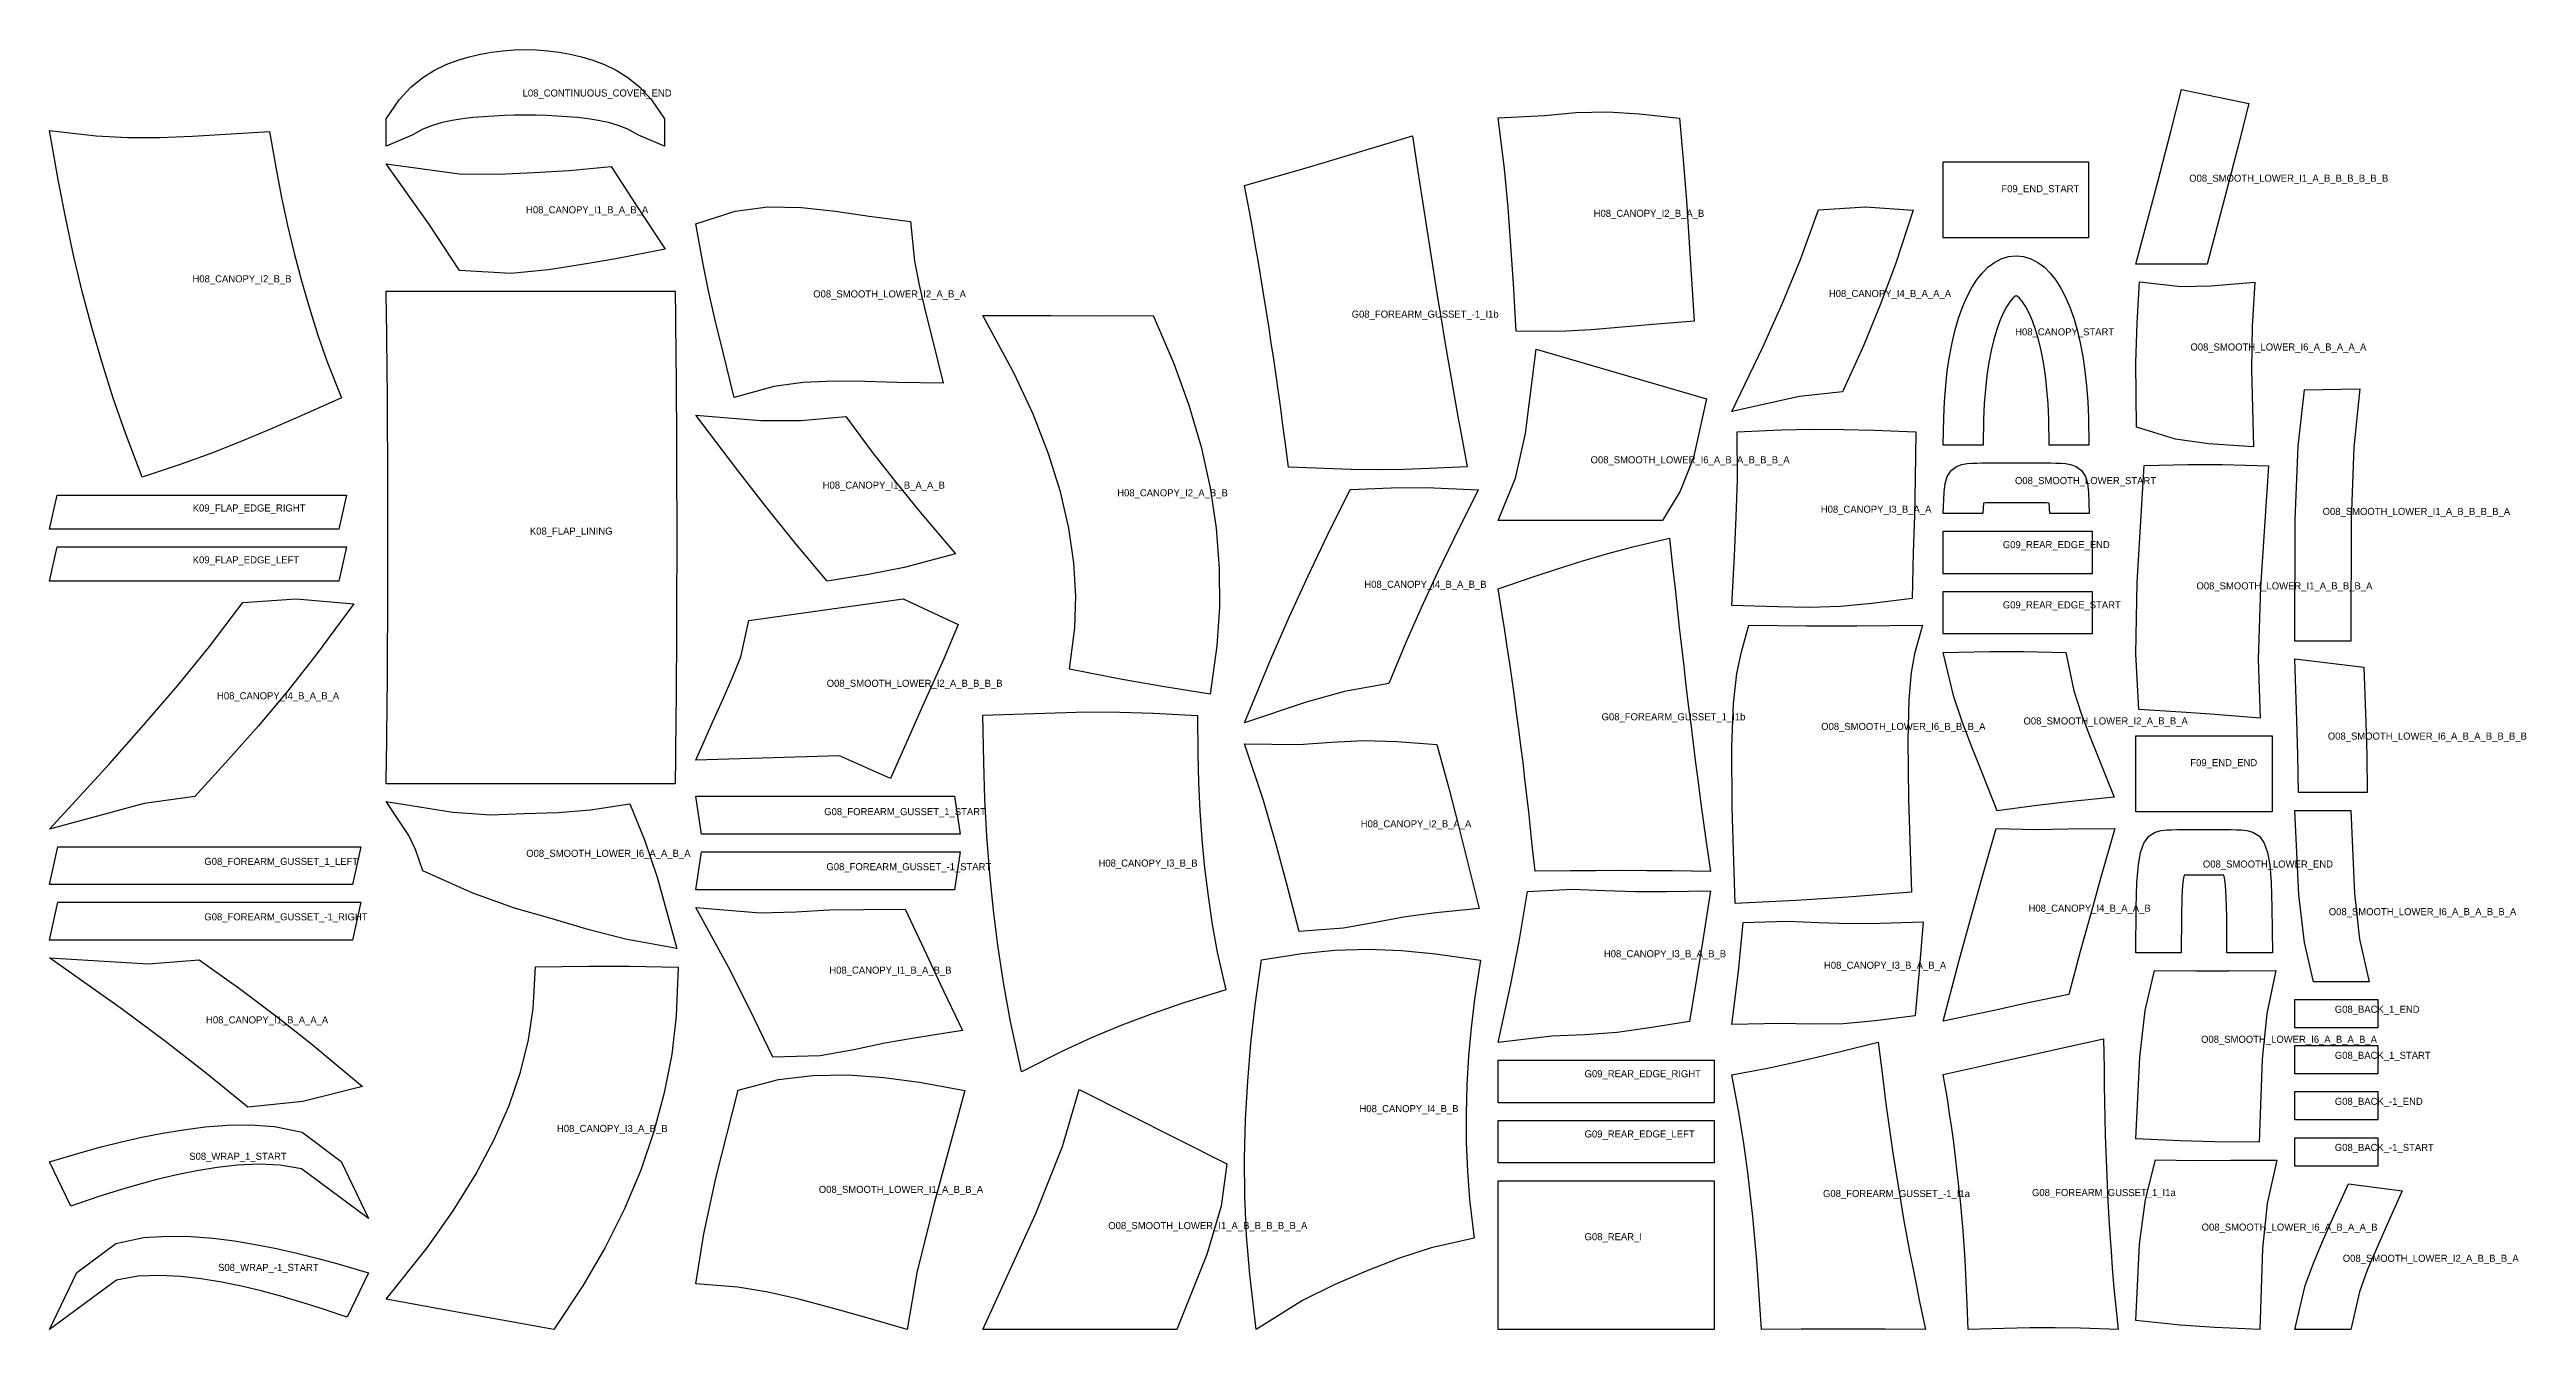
# Model space of a CAD drawing. Header units: millimetres. Extents: x 15 to 21550, y 15 to 1461.
# Drawn here: x 18754 to 21550, y 15 to 1460 of the extents above; entities that cross this region are included whole.
import ezdxf

# ---------------------------------------------------------------- set-up
doc = ezdxf.new("R2010")
doc.units = ezdxf.units.MM

msp = doc.modelspace()

# ---------------------------------------------------------------- linework, layer by layer
for points in [[(19133.7, 1382.1), (19148.3, 1403.5), (19161.6, 1417.9), (19174.9, 1428.8), (19188.2, 1437.1), (19201.3, 1443.4), (19214.3, 1448.4), (19227.1, 1452.2), (19239.9, 1455.2), (19252.6, 1457.5), (19265.3, 1459.1), (19278, 1460.1), (19290.7, 1460.4), (19303.4, 1460.1), (19316, 1459.1), (19328.7, 1457.5), (19341.4, 1455.2), (19354.2, 1452.2), (19367, 1448.4), (19380, 1443.4), (19393.1, 1437.1), (19406.4, 1428.8), (19419.8, 1417.9), (19433, 1403.5), (19447.7, 1382.1), (19447.7, 1351.2), (19418.3, 1363.7), (19406.3, 1370.3), (19395.5, 1374.7), (19384.4, 1377.9), (19373.1, 1380.3), (19361.5, 1382.1), (19349.8, 1383.5), (19338, 1384.5), (19326.2, 1385.3), (19314.4, 1385.9), (19302.5, 1386.3), (19290.7, 1386.4), (19278.8, 1386.3), (19267, 1385.9), (19255.1, 1385.3), (19243.3, 1384.5), (19231.5, 1383.5), (19219.8, 1382.1), (19208.2, 1380.3), (19196.9, 1377.9), (19185.9, 1374.7), (19175, 1370.3), (19163, 1363.7), (19133.7, 1351.2), (19133.7, 1382.1)], [(21108.8, 1217.9), (21134.1, 1312.6), (21148.1, 1366.4), (21160.3, 1415.1), (21236.5, 1399.4), (21224.5, 1351.5), (21211.3, 1301), (21189.2, 1217.9), (21108.8, 1217.9)], [(20388.9, 1383.3), (20441.3, 1385.9), (20476.8, 1389.1), (20512.6, 1390), (20548.5, 1387.8), (20593.8, 1382.8), (20598.3, 1331.3), (20601.4, 1289.7), (20604.2, 1248.2), (20606.7, 1206.8), (20610.2, 1153.8), (20563.7, 1149.8), (20529, 1146.7), (20494.1, 1143.9), (20458.6, 1142.1), (20409.2, 1142.4), (20406.1, 1196), (20403.3, 1238.7), (20400.1, 1281.9), (20396.2, 1325.7), (20388.9, 1383.3)], [(18753.5, 1368.9), (18806, 1363), (18842, 1361), (18878, 1361.1), (18914.8, 1362.6), (18952.6, 1364.8), (19001.9, 1367.8), (19009.3, 1325.2), (19015.4, 1293.4), (19022.2, 1261.8), (19029.7, 1230.5), (19038, 1199.3), (19046.9, 1168.4), (19056.6, 1137.8), (19067.1, 1107.6), (19083.3, 1067), (19037.6, 1046.8), (19003, 1031.6), (18968.9, 1017.3), (18935.5, 1004.3), (18902.3, 992.2), (18858, 977.3), (18839.2, 1027), (18825.5, 1066.5), (18812.9, 1106.4), (18801.2, 1146.6), (18790.4, 1187.3), (18780.7, 1228.3), (18771.8, 1269.6), (18763.8, 1311.3), (18753.5, 1368.9)], [(20152.2, 988.9), (20148.4, 1017.6), (20145.9, 1036.2), (20143.5, 1054.9), (20140.9, 1073.5), (20138.3, 1092.1), (20135.6, 1110.7), (20132.8, 1129.3), (20130, 1147.9), (20127.1, 1166.5), (20124.1, 1185), (20121.1, 1203.6), (20118, 1222.1), (20114.8, 1240.6), (20111.5, 1259.2), (20108.2, 1277.6), (20102.7, 1306.9), (20141, 1317.7), (20168.6, 1325.7), (20196.2, 1333.9), (20223.8, 1342.2), (20251.4, 1350.6), (20292.3, 1363.1), (20297.7, 1327.6), (20301, 1305.9), (20304.2, 1284.1), (20307.6, 1262.4), (20310.9, 1240.7), (20314.3, 1219), (20317.8, 1197.4), (20321.3, 1175.7), (20324.9, 1154), (20328.5, 1132.4), (20332.2, 1110.7), (20335.9, 1089.1), (20339.7, 1067.4), (20343.5, 1045.8), (20347.4, 1024.2), (20353.9, 989.2), (20311.4, 987.1), (20282.3, 986.1), (20252.8, 985.9), (20223, 986.3), (20192.8, 987.2), (20152.2, 988.9)], [(19133.7, 1331.2), (19216.5, 1320), (19260.1, 1319.6), (19300.2, 1321.6), (19340.3, 1323.9), (19387.7, 1328.2), (19415, 1285.9), (19448.6, 1235), (19392.7, 1224.2), (19354.7, 1217.8), (19316.7, 1211.6), (19274.4, 1207.6), (19216.4, 1210.7), (19182.4, 1262.4), (19133.7, 1331.2)], [(20891.5, 1333.6), (21055.5, 1333.6), (21055.5, 1247.6), (20891.5, 1247.6), (20891.5, 1333.6)], [(19483.2, 1263.7), (19527.5, 1278), (19564.5, 1282.6), (19602.5, 1281.9), (19640.8, 1277.8), (19678.8, 1272.4), (19725.6, 1266.1), (19730.1, 1221.4), (19735.7, 1192.7), (19742.5, 1163.7), (19750.2, 1132.4), (19762.4, 1083.5), (19710.7, 1084.3), (19674.5, 1085.5), (19639, 1086), (19604.5, 1084.4), (19571.2, 1079.7), (19526.5, 1067.5), (19513.9, 1118.4), (19505.1, 1154.6), (19497.5, 1188), (19491.1, 1219.8), (19483.2, 1263.7)], [(20750.5, 1279.5), (20803.8, 1282.7), (20857.5, 1278.9), (20837.5, 1218.1), (20820.4, 1171.9), (20801.3, 1125.8), (20777.8, 1073.8), (20729, 1068.5), (20652.9, 1051.7), (20687.9, 1124.2), (20710.1, 1173.9), (20730.1, 1223.2), (20750.5, 1279.5)], [(20891.5, 1013.5), (20892, 1044.4), (20892.8, 1062.8), (20894.2, 1080.6), (20896, 1097.7), (20898.4, 1113.9), (20901.4, 1129.3), (20904.8, 1143.7), (20908.7, 1157.1), (20913, 1169.4), (20917.9, 1180.7), (20923.2, 1190.9), (20928.9, 1199.9), (20935.2, 1207.8), (20941.9, 1214.6), (20949.2, 1220), (20956.9, 1224.2), (20965.2, 1226.7), (20973.7, 1227.6), (20982.2, 1226.7), (20990.5, 1224.2), (20998.3, 1220), (21005.6, 1214.6), (21012.3, 1207.8), (21018.5, 1199.9), (21024.3, 1190.9), (21029.6, 1180.7), (21034.4, 1169.4), (21038.8, 1157.1), (21042.7, 1143.7), (21046.1, 1129.3), (21049, 1113.9), (21051.4, 1097.7), (21053.3, 1080.6), (21054.6, 1062.8), (21055.5, 1044.4), (21055.9, 1013.5), (21010.9, 1013.5), (21010.5, 1043.1), (21009.7, 1060.2), (21008.5, 1076.6), (21006.7, 1092.1), (21004.6, 1106.8), (21002, 1120.4), (20999, 1132.9), (20995.7, 1144.1), (20992.1, 1154.1), (20988.3, 1162.7), (20984.5, 1169.9), (20980.8, 1175.5), (20977.4, 1179.5), (20974.8, 1181.8), (20973.8, 1182.4), (20973.7, 1182.4), (20973.6, 1182.4), (20972.7, 1181.8), (20970, 1179.5), (20966.6, 1175.5), (20962.9, 1169.9), (20959.1, 1162.7), (20955.3, 1154.1), (20951.8, 1144.1), (20948.5, 1132.9), (20945.5, 1120.4), (20942.9, 1106.8), (20940.7, 1092.1), (20939, 1076.6), (20937.7, 1060.2), (20937, 1043.1), (20936.6, 1013.5), (20891.5, 1013.5)], [(19133.7, 1187.6), (19171, 1187.6), (19196.2, 1187.6), (19221.3, 1187.6), (19246.5, 1187.6), (19271.7, 1187.6), (19296.8, 1187.6), (19322, 1187.6), (19347.2, 1187.6), (19372.4, 1187.6), (19397.5, 1187.6), (19422.7, 1187.6), (19459.7, 1187.6), (19460.1, 1159.1), (19460.3, 1142.4), (19460.5, 1125.8), (19460.6, 1109.1), (19460.8, 1092.5), (19460.9, 1075.8), (19461, 1059.2), (19461.2, 1042.5), (19461.3, 1025.9), (19461.3, 1009.3), (19461.4, 992.6), (19461.5, 976), (19461.5, 959.3), (19461.6, 942.7), (19461.6, 926.1), (19461.6, 909.4), (19461.6, 892.8), (19461.6, 876.2), (19461.5, 859.5), (19461.5, 842.9), (19461.4, 826.3), (19461.3, 809.6), (19461.3, 793), (19461.2, 776.3), (19461, 759.7), (19460.9, 743.1), (19460.8, 726.4), (19460.6, 709.8), (19460.5, 693.1), (19460.3, 676.5), (19460.1, 659.8), (19459.7, 631.3), (19422.7, 631.3), (19397.5, 631.3), (19372.4, 631.3), (19347.2, 631.3), (19322, 631.3), (19296.8, 631.3), (19271.7, 631.3), (19246.5, 631.3), (19221.3, 631.3), (19196.2, 631.3), (19171, 631.3), (19133.7, 631.3), (19134, 660.1), (19134.2, 676.7), (19134.4, 693.4), (19134.6, 710), (19134.7, 726.6), (19134.9, 743.2), (19135, 759.9), (19135.1, 776.5), (19135.2, 793.1), (19135.3, 809.7), (19135.4, 826.4), (19135.4, 843), (19135.5, 859.6), (19135.5, 876.2), (19135.5, 892.8), (19135.5, 909.4), (19135.5, 926), (19135.5, 942.7), (19135.5, 959.3), (19135.4, 975.9), (19135.4, 992.5), (19135.3, 1009.1), (19135.2, 1025.8), (19135.1, 1042.4), (19135, 1059), (19134.9, 1075.6), (19134.7, 1092.3), (19134.6, 1108.9), (19134.4, 1125.5), (19134.2, 1142.2), (19134, 1158.8), (19133.7, 1187.6)], [(21113.1, 1197.9), (21159.5, 1192.7), (21193.5, 1193.5), (21243.2, 1197.7), (21240.1, 1148.1), (21239.5, 1099.2), (21241.7, 1011.9), (21190.8, 1015.1), (21153.5, 1020.2), (21109.5, 1034.1), (21108.8, 1107.1), (21110.3, 1151.2), (21113.1, 1197.9)], [(19807, 1160.1), (19884.4, 1159.9), (19940.1, 1159.7), (19999.5, 1160.1), (20022.9, 1105.8), (20039.9, 1058.7), (20053.5, 1011.9), (20063.7, 965.6), (20070.5, 919.9), (20074, 874.9), (20074.2, 830.6), (20071.2, 787), (20063.7, 732.3), (20009.9, 741), (19964.4, 749), (19905, 760.6), (19911, 807.3), (19912.3, 843.2), (19910.1, 880.7), (19904.4, 919.9), (19894.9, 960.9), (19881.4, 1003.8), (19864, 1048.5), (19842.5, 1094.6), (19807, 1160.1)], [(20388.9, 928.5), (20408.4, 976.5), (20419.8, 1026.6), (20431.8, 1122.1), (20624, 1066), (20609.3, 999.7), (20594.4, 961.8), (20574.4, 928.5), (20388.9, 928.5)], [(21288.2, 792.2), (21288.7, 929.5), (21292.2, 1012.6), (21299.3, 1076.2), (21361.9, 1077.3), (21355, 1011.5), (21351.9, 929.4), (21351.6, 792.2), (21288.2, 792.2)], [(19483.2, 1047.5), (19556.6, 1041.5), (19601.6, 1041.6), (19652.4, 1045.8), (19682.4, 1005.8), (19709, 971.7), (19736.1, 938.2), (19776.4, 890.8), (19718.4, 875.6), (19678.2, 867.4), (19631.3, 860), (19594.3, 904.4), (19562.1, 944.4), (19530.5, 985.1), (19483.2, 1047.5)], [(20658.9, 1028.6), (20708.3, 1030.9), (20743.6, 1031.7), (20778.7, 1031.4), (20813.7, 1030.5), (20860.3, 1028.7), (20859.7, 975.5), (20858.8, 934), (20857.6, 892.4), (20856.3, 840.5), (20810.8, 835), (20775.5, 831.6), (20740, 830.4), (20704.3, 831.2), (20652.9, 832.4), (20655.9, 888.9), (20657.7, 932.2), (20659, 974.8), (20658.9, 1028.6)], [(20891.5, 936.5), (20892.3, 960.6), (20893.5, 970.2), (20895.9, 978.3), (20900.3, 985), (20906.4, 989.6), (20912.6, 991.9), (20918.3, 992.9), (20923.8, 993.3), (20929.3, 993.4), (20934.9, 993.5), (20940.9, 993.5), (20947.1, 993.5), (20953.6, 993.5), (20960.3, 993.5), (20967.1, 993.5), (20973.9, 993.5), (20980.8, 993.5), (20987.6, 993.5), (20994.2, 993.5), (21000.7, 993.5), (21006.9, 993.5), (21012.9, 993.5), (21018.6, 993.4), (21024, 993.3), (21029.5, 992.9), (21035.2, 991.9), (21041.4, 989.6), (21047.5, 985), (21051.9, 978.3), (21054.3, 970.2), (21055.6, 960.6), (21056.3, 936.5), (21011.6, 936.5), (21010.9, 948.3), (21008.2, 948.4), (21004.9, 948.5), (21001.1, 948.5), (20997, 948.5), (20992.7, 948.5), (20988.1, 948.5), (20983.5, 948.5), (20978.7, 948.5), (20973.9, 948.5), (20969.1, 948.5), (20964.4, 948.5), (20959.7, 948.5), (20955.2, 948.5), (20950.8, 948.5), (20946.7, 948.5), (20943, 948.5), (20939.6, 948.4), (20936.9, 948.3), (20936.2, 936.5), (20891.5, 936.5)], [(21118.2, 990.5), (21167.7, 991.7), (21206.7, 991.9), (21258.5, 990.4), (21249.5, 853.4), (21247, 771.5), (21249.3, 705.5), (21197.9, 709.6), (21160.2, 712.1), (21112.1, 715), (21108.8, 778.1), (21110.3, 858.7), (21118.2, 990.5)], [(18762, 957.3), (18796.9, 957.3), (18822, 957.3), (18847.2, 957.3), (18872.4, 957.3), (18897.6, 957.3), (18922.7, 957.3), (18947.9, 957.3), (18973.1, 957.3), (18998.2, 957.3), (19023.4, 957.3), (19048.6, 957.3), (19088.7, 957.3), (19080.2, 918.7), (19045.4, 918.7), (19020.2, 918.7), (18995, 918.7), (18969.8, 918.7), (18944.7, 918.7), (18919.5, 918.7), (18894.3, 918.7), (18869.2, 918.7), (18844, 918.7), (18818.8, 918.7), (18793.6, 918.7), (18753.5, 918.7), (18762, 957.3)], [(20221.7, 963.7), (20268.2, 965.5), (20308, 965.9), (20366.3, 963.1), (20339, 908), (20320.2, 869.2), (20302, 830), (20284.6, 790.6), (20265.7, 744.4), (20215.6, 735.3), (20172.1, 723.4), (20102.7, 700.1), (20132.2, 772.1), (20152.9, 819.4), (20174.4, 866), (20196.4, 911.9), (20221.7, 963.7)], [(18762, 898.7), (18796.9, 898.7), (18822, 898.7), (18847.2, 898.7), (18872.4, 898.7), (18897.6, 898.7), (18922.7, 898.7), (18947.9, 898.7), (18973.1, 898.7), (18998.2, 898.7), (19023.4, 898.7), (19048.6, 898.7), (19088.7, 898.7), (19080.2, 860), (19045.4, 860), (19020.2, 860), (18995, 860), (18969.8, 860), (18944.7, 860), (18919.5, 860), (18894.3, 860), (18869.2, 860), (18844, 860), (18818.8, 860), (18793.6, 860), (18753.5, 860), (18762, 898.7)], [(20430.8, 532.4), (20427.5, 562), (20425.5, 580.7), (20423.5, 599.4), (20421.4, 618.1), (20419.2, 636.7), (20417, 655.4), (20414.6, 674.1), (20412.2, 692.7), (20409.8, 711.3), (20407.3, 730), (20404.7, 748.6), (20402, 767.2), (20399.2, 785.8), (20396.4, 804.4), (20393.6, 822.9), (20388.9, 851.5), (20427.4, 864.6), (20456, 874.1), (20484.5, 883), (20512.9, 891.3), (20541.1, 898.7), (20582.3, 908.5), (20586.2, 873.1), (20588.6, 851.3), (20591, 829.4), (20593.4, 807.6), (20595.9, 785.8), (20598.4, 764), (20601, 742.2), (20603.6, 720.4), (20606.3, 698.6), (20609, 676.8), (20611.8, 655), (20614.6, 633.2), (20617.5, 611.5), (20620.4, 589.7), (20623.4, 568), (20628.5, 532.3), (20585.7, 532.9), (20556.9, 533.1), (20528.1, 533.2), (20499.3, 533.1), (20470.5, 532.9), (20430.8, 532.4)], [(20891.5, 916.5), (21059.5, 916.5), (21059.5, 868.5), (20891.5, 868.5), (20891.5, 916.5)], [(18971.9, 835.8), (19032, 840), (19096.9, 834.3), (19054.2, 776.3), (19022.4, 736.2), (18989.4, 696.7), (18955.3, 658.1), (18917.6, 616.8), (18860.3, 608.8), (18753.5, 580), (18821.2, 653.9), (18860.1, 697.7), (18897.9, 741.9), (18934.2, 786.4), (18971.9, 835.8)], [(19543.1, 815.8), (19717.1, 840), (19779.5, 811), (19763.1, 772.4), (19750.9, 744.9), (19737.7, 715.4), (19723.4, 683.1), (19703, 637.2), (19645.4, 662.7), (19483.2, 658), (19502.8, 702.3), (19513.9, 727.2), (19524.2, 750.5), (19533.8, 774.5), (19543.1, 815.8)], [(20891.5, 848.5), (21059.5, 848.5), (21059.5, 800.5), (20891.5, 800.5), (20891.5, 848.5)], [(20672, 810.4), (20737.1, 809.5), (20793.8, 809.6), (20868, 810.4), (20859.1, 777.8), (20855.3, 756.9), (20852.7, 726.4), (20851.6, 680.5), (20852.3, 613.7), (20855.5, 508.9), (20783.9, 503.1), (20725.5, 499.3), (20656.4, 495.9), (20653.2, 604.1), (20652.9, 673.3), (20654.8, 721.7), (20658.5, 755.6), (20663.6, 780.4), (20672, 810.4)], [(20891.5, 779.5), (20944, 780.5), (20982.1, 780.5), (21030, 779.6), (21039, 736.3), (21047.3, 710.7), (21056.7, 685.9), (21067.2, 659.4), (21084.5, 616), (21032.8, 610.7), (20997.2, 606.6), (20952.4, 600.8), (20936.1, 641.8), (20924.1, 671.9), (20913.2, 700.3), (20903.4, 729.5), (20891.5, 779.5)], [(21292.6, 621.2), (21291.9, 664), (21290.8, 702.6), (21288.2, 772.2), (21366.3, 763), (21368.6, 700.6), (21369.6, 663.7), (21370.2, 621.2), (21292.6, 621.2)], [(19807, 708.6), (19853.8, 710.1), (19888.9, 711.4), (19924.7, 712.3), (19961.7, 712.2), (19999.7, 711.1), (20049.4, 708.4), (20049.8, 664.8), (20050.6, 632.6), (20052.2, 600.5), (20054.4, 568.4), (20057.5, 536.4), (20061.4, 504.4), (20066.1, 472.5), (20071.9, 440.9), (20081.4, 398.5), (20034, 383.7), (19998.5, 371.5), (19964, 358.6), (19930.6, 344.8), (19897.7, 329.5), (19850.9, 306), (19838.6, 362.7), (19830.9, 404.6), (19824.4, 446.5), (19819.1, 488.3), (19814.9, 530.1), (19811.7, 571.9), (19809.5, 613.7), (19808.2, 655.3), (19807, 708.6)], [(20102.7, 676.5), (20163.8, 675.4), (20200.8, 678.4), (20237.4, 680.1), (20274.4, 678.9), (20319.9, 675.5), (20333.2, 626.3), (20343.7, 585.3), (20353.8, 544.5), (20367.4, 490.5), (20318.5, 485.4), (20284.2, 480.8), (20250.1, 474.6), (20214.5, 468.2), (20164.3, 464.5), (20150.1, 519.2), (20137.6, 565.3), (20123.9, 612.4), (20102.7, 676.5)], [(21108.8, 685.5), (21262.8, 685.5), (21262.8, 599.5), (21108.8, 599.5), (21108.8, 685.5)], [(19483.2, 617.2), (19513.8, 617.2), (19530.6, 617.2), (19547.3, 617.2), (19564.1, 617.2), (19580.8, 617.2), (19597.5, 617.2), (19614.3, 617.2), (19647.8, 617.2), (19664.5, 617.2), (19681.3, 617.2), (19698, 617.2), (19714.7, 617.2), (19731.5, 617.2), (19748.2, 617.2), (19775.3, 617.2), (19781.7, 574.4), (19751, 574.4), (19734.3, 574.4), (19717.5, 574.4), (19700.8, 574.4), (19684, 574.4), (19667.3, 574.4), (19650.6, 574.4), (19633.8, 574.4), (19617.1, 574.4), (19600.3, 574.4), (19583.6, 574.4), (19566.8, 574.4), (19550.1, 574.4), (19533.4, 574.4), (19516.6, 574.4), (19489.5, 574.4), (19483.2, 617.2)], [(19133.7, 611.3), (19209, 599.2), (19251.2, 596.2), (19289.7, 597.5), (19327.9, 598.9), (19364.4, 601.7), (19408.7, 608.4), (19425.4, 567.9), (19439.6, 525.7), (19461.6, 445.3), (19403.9, 455.6), (19362.7, 466.2), (19320.9, 478.6), (19278.6, 490.7), (19231.6, 507.7), (19174.9, 532.8), (19166.6, 557.2), (19159, 572.8), (19133.7, 611.3)], [(21309.6, 407.6), (21299.4, 452), (21293, 505.7), (21288.2, 601.2), (21351.4, 601), (21355.7, 507.3), (21361.5, 455.7), (21372.2, 407.6), (21309.6, 407.6)], [(18762.9, 560), (18801.4, 560), (18830.3, 560), (18888, 560), (18916.8, 560), (18945.7, 560), (18974.5, 560), (19003.4, 560), (19032.3, 560), (19061.1, 560), (19104.9, 560), (19095.5, 517.4), (19057, 517.4), (19028.2, 517.4), (18999.3, 517.4), (18970.5, 517.4), (18941.6, 517.4), (18912.8, 517.4), (18883.9, 517.4), (18826.2, 517.4), (18797.3, 517.4), (18753.5, 517.4), (18762.9, 560)], [(20951.1, 580.8), (20996, 579.7), (21032.1, 580.2), (21085.1, 580.7), (21069.1, 524.4), (21057.5, 483.3), (21046.1, 442), (21033.3, 393.2), (20987.3, 383.8), (20949, 375.1), (20891.5, 363.3), (20909.2, 430.4), (20922.3, 478.2), (20935.5, 525.3), (20951.1, 580.8)], [(21108.8, 440.5), (21109.2, 491.6), (21110.1, 519.9), (21111.7, 539.8), (21114.2, 553.8), (21117.8, 564.1), (21123.4, 571.9), (21130.6, 576.5), (21137.6, 578.4), (21143.7, 579.1), (21149.4, 579.4), (21155.1, 579.5), (21161, 579.5), (21167, 579.5), (21173.2, 579.5), (21179.5, 579.5), (21185.9, 579.5), (21192.2, 579.5), (21198.5, 579.5), (21204.7, 579.5), (21210.8, 579.5), (21216.6, 579.5), (21222.3, 579.4), (21228, 579.1), (21234.1, 578.4), (21241.1, 576.5), (21248.3, 571.9), (21253.9, 564.1), (21257.6, 553.8), (21260, 539.8), (21261.6, 519.9), (21262.5, 491.6), (21263, 440.5), (21211.6, 440.5), (21211.4, 481.9), (21210.8, 502.8), (21210, 516.8), (21208.9, 525.1), (21208.1, 528), (21206.4, 528.1), (21203.5, 528.2), (21200.3, 528.2), (21196.8, 528.2), (21193.2, 528.2), (21189.6, 528.2), (21185.9, 528.2), (21182.2, 528.2), (21178.5, 528.2), (21174.9, 528.2), (21171.5, 528.2), (21168.2, 528.2), (21165.3, 528.1), (21163.6, 528), (21162.8, 525.1), (21161.7, 516.8), (21160.9, 502.8), (21160.3, 481.9), (21160.1, 440.5), (21108.8, 440.5)], [(19489.5, 554.4), (19516.6, 554.4), (19533.4, 554.4), (19566.8, 554.4), (19583.6, 554.4), (19600.3, 554.4), (19617.1, 554.4), (19633.8, 554.4), (19650.6, 554.4), (19667.3, 554.4), (19684, 554.4), (19700.8, 554.4), (19717.5, 554.4), (19734.3, 554.4), (19751, 554.4), (19781.7, 554.4), (19775.3, 511.6), (19748.2, 511.6), (19731.5, 511.6), (19714.7, 511.6), (19698, 511.6), (19681.3, 511.6), (19664.5, 511.6), (19647.8, 511.6), (19614.3, 511.6), (19597.5, 511.6), (19580.8, 511.6), (19564.1, 511.6), (19547.3, 511.6), (19530.6, 511.6), (19513.8, 511.6), (19483.2, 511.6), (19489.5, 554.4)], [(20422.2, 509.7), (20472.9, 512.3), (20509.3, 510.8), (20544, 509.4), (20578.9, 509.5), (20628.8, 510.5), (20620.1, 454.8), (20613.2, 413.1), (20604.8, 362.8), (20559.7, 355.6), (20523.2, 350.5), (20486.9, 347.9), (20449.6, 346.1), (20388.9, 339), (20403.1, 405), (20412.7, 453.1), (20422.2, 509.7)], [(18762.9, 497.4), (18801.4, 497.4), (18830.3, 497.4), (18888, 497.4), (18916.8, 497.4), (18945.7, 497.4), (18974.5, 497.4), (19003.4, 497.4), (19032.3, 497.4), (19061.1, 497.4), (19104.9, 497.4), (19095.5, 454.8), (19057, 454.8), (19028.2, 454.8), (18999.3, 454.8), (18970.5, 454.8), (18941.6, 454.8), (18912.8, 454.8), (18883.9, 454.8), (18826.2, 454.8), (18797.3, 454.8), (18753.5, 454.8), (18762.9, 497.4)], [(19483.2, 491.6), (19555.8, 485.4), (19596.1, 486.8), (19634.2, 488.8), (19672.8, 489.3), (19719.4, 489.8), (19741, 444.1), (19759.1, 405.4), (19784.3, 352.5), (19732, 344.2), (19696.5, 338.2), (19661.4, 330.9), (19623.4, 324.2), (19570, 322.4), (19544, 376.4), (19520.2, 424.1), (19483.2, 491.6)], [(20665.4, 474.7), (20715.5, 475.9), (20751.1, 474.4), (20785.6, 473.4), (20820.2, 473.8), (20868.8, 475.5), (20864.1, 420.4), (20859.7, 369), (20814.4, 363.4), (20778.6, 360.3), (20743, 359.6), (20707.2, 360.5), (20652.9, 359.3), (20660.3, 419.1), (20665.4, 474.7)], [(18753.5, 434.8), (18864.8, 427.9), (18922.4, 432.6), (18967.9, 400), (19009.2, 369), (19049.5, 337), (19106.7, 289.3), (19039.6, 272.3), (18977.3, 266.1), (18928.8, 305.7), (18882.9, 341.3), (18836, 376.4), (18753.5, 434.8)], [(19302, 424.4), (19362.5, 425.2), (19408.7, 425.3), (19463.2, 424.3), (19461, 369.1), (19455.9, 325.6), (19447.5, 282.1), (19435.9, 238.5), (19420.9, 194.9), (19402.5, 151.2), (19380.8, 107.6), (19355.6, 64.3), (19323, 15), (19264.6, 25.7), (19209.7, 35.2), (19133.7, 49.1), (19179.9, 107.2), (19209.4, 148.8), (19234.6, 189.6), (19255.6, 229.4), (19272.4, 268), (19285.3, 305.5), (19294.3, 341.9), (19299.7, 377.4), (19302, 424.4)], [(20121.7, 432.4), (20167.4, 439.4), (20204.7, 443.3), (20242.1, 444.5), (20280.1, 443), (20318.4, 439.3), (20368.9, 432), (20362.4, 387.9), (20358.5, 355.8), (20355.5, 323.5), (20353.6, 291.1), (20352.7, 258.7), (20352.9, 226.2), (20354.2, 193.7), (20356.7, 161.4), (20361.9, 118.2), (20313.3, 107.2), (20276.4, 95.2), (20239.9, 80.7), (20203.8, 65.3), (20168, 47.6), (20115.8, 15), (20108.5, 77.2), (20105, 121), (20103.1, 164.7), (20102.7, 208.4), (20103.7, 252), (20106.2, 295.3), (20109.9, 338.4), (20114.8, 381.2), (20121.7, 432.4)], [(21129.9, 420.4), (21176.7, 419.9), (21214.1, 420), (21266.8, 420.5), (21256.8, 371.9), (21251.6, 320.1), (21248.2, 226.4), (21197.6, 226.8), (21158.9, 228), (21108.8, 230.3), (21113.2, 322.6), (21119.5, 375.3), (21129.9, 420.4)], [(21288.2, 387.6), (21317.7, 387.6), (21326.4, 387.6), (21335.2, 387.6), (21343.9, 387.6), (21352.7, 387.6), (21361.4, 387.6), (21382.2, 387.6), (21382.2, 355.6), (21361.4, 355.6), (21352.7, 355.6), (21335.2, 355.6), (21326.4, 355.6), (21317.7, 355.6), (21308.9, 355.6), (21288.2, 355.6), (21288.2, 387.6)], [(20686.3, 15.1), (20684.3, 43), (20683.3, 59.7), (20682.2, 76.4), (20681, 93), (20679.6, 109.6), (20678.1, 126.2), (20676.5, 142.7), (20674.7, 159.3), (20672.8, 175.8), (20670.8, 192.3), (20668.6, 208.8), (20666.2, 225.2), (20663.7, 241.7), (20661.1, 258.1), (20658.2, 274.4), (20652.9, 302.6), (20692.9, 310.2), (20720.9, 316.1), (20748.9, 322.5), (20776.9, 329.3), (20817.9, 339.3), (20822.1, 307.3), (20824.4, 288.6), (20826.8, 269.9), (20829.3, 251.3), (20831.9, 232.8), (20834.6, 214.2), (20837.5, 195.6), (20840.4, 177.1), (20843.5, 158.6), (20846.7, 140.1), (20850.1, 121.6), (20853.5, 103.2), (20857, 84.8), (20860.7, 66.3), (20864.4, 48), (20871.5, 15), (20825.9, 15.3), (20794.9, 15.3), (20763.4, 15.2), (20730.9, 15.2), (20686.3, 15.1)], [(20919.7, 15.1), (20918.5, 43.6), (20917.8, 60.3), (20917, 77), (20916.1, 93.6), (20915, 110.2), (20913.8, 126.8), (20912.4, 143.3), (20910.8, 159.9), (20909.2, 176.4), (20907.3, 193), (20905.3, 209.5), (20903.2, 226), (20901, 242.5), (20898.6, 259), (20896.1, 275.4), (20891.5, 303.1), (20935.3, 312.6), (20967, 319.8), (20997.7, 326.7), (21028, 333.5), (21072.4, 343.3), (21073, 309.7), (21073.2, 290.9), (21073.5, 272.1), (21073.9, 253.3), (21074.4, 234.5), (21074.9, 215.8), (21075.6, 197), (21076.5, 178.3), (21077.4, 159.5), (21078.4, 140.8), (21079.6, 122.1), (21080.9, 103.3), (21082.3, 84.6), (21083.8, 65.9), (21085.5, 47.3), (21088.8, 15), (21046.3, 16.3), (21017.7, 16.7), (20989, 16.7), (20960.3, 16.2), (20919.7, 15.1)], [(21288.2, 335.6), (21317.7, 335.6), (21326.4, 335.6), (21335.2, 335.6), (21343.9, 335.6), (21352.7, 335.6), (21361.4, 335.6), (21382.2, 335.6), (21382.2, 303.6), (21361.4, 303.6), (21352.7, 303.6), (21335.2, 303.6), (21326.4, 303.6), (21317.7, 303.6), (21308.9, 303.6), (21288.2, 303.6), (21288.2, 335.6)], [(20388.9, 319), (20632.9, 319), (20632.9, 271), (20388.9, 271), (20388.9, 319)], [(19531.1, 285.4), (19576.5, 297.1), (19615.4, 301.7), (19655.1, 302.4), (19695.5, 299.7), (19735.6, 294.4), (19787, 285), (19751.9, 156.1), (19732.8, 79), (19721.6, 15), (19672.5, 29.2), (19635.8, 39.6), (19599.6, 49.2), (19564.5, 57.2), (19530.5, 62.8), (19483.2, 66.5), (19492.1, 122.9), (19505.6, 186), (19531.1, 285.4)], [(19807, 15), (19867, 145.8), (19897.2, 221.8), (19915.8, 286), (20082.7, 202.1), (20076.3, 154.3), (20060.2, 99.5), (20026.1, 15), (19807, 15)], [(21288.2, 283.6), (21317.7, 283.6), (21326.4, 283.6), (21335.2, 283.6), (21343.9, 283.6), (21352.7, 283.6), (21361.4, 283.6), (21382.2, 283.6), (21382.2, 251.6), (21361.4, 251.6), (21352.7, 251.6), (21335.2, 251.6), (21326.4, 251.6), (21317.7, 251.6), (21308.9, 251.6), (21288.2, 251.6), (21288.2, 283.6)], [(18753.5, 204.4), (18789.3, 215), (18811.8, 221.1), (18834.6, 226.9), (18857.6, 232.1), (18881, 236.7), (18904.8, 240.6), (18929.1, 243.7), (18954.1, 245.6), (18980, 246.1), (19007.4, 244.3), (19038.9, 237.7), (19082.8, 204.7), (19113.7, 140.5), (19038, 196.3), (19013.9, 200.7), (18989.6, 201.6), (18965.9, 200.4), (18942.6, 197.8), (18919.7, 194), (18897.1, 189.5), (18874.8, 184.2), (18852.7, 178.3), (18830.9, 172), (18809.2, 165.1), (18777.6, 154.4), (18753.5, 204.4)], [(20388.9, 251), (20632.9, 251), (20632.9, 203), (20388.9, 203), (20388.9, 251)], [(21288.2, 231.6), (21317.7, 231.6), (21326.4, 231.6), (21335.2, 231.6), (21343.9, 231.6), (21352.7, 231.6), (21361.4, 231.6), (21382.2, 231.6), (21382.2, 199.6), (21361.4, 199.6), (21352.7, 199.6), (21335.2, 199.6), (21326.4, 199.6), (21317.7, 199.6), (21308.9, 199.6), (21288.2, 199.6), (21288.2, 231.6)], [(21131.2, 206.4), (21177.9, 205.9), (21215.7, 206.2), (21268.2, 206.3), (21257.2, 157.2), (21251.7, 106.6), (21248.8, 15), (21198.1, 17.3), (21158.8, 20), (21108.8, 25.2), (21112.9, 111.4), (21119.7, 161.6), (21131.2, 206.4)], [(20388.9, 183), (20632.9, 183), (20632.9, 15), (20388.9, 15), (20388.9, 183)], [(21288.2, 15), (21300.2, 64.8), (21310.1, 91.9), (21320.9, 117.1), (21332.5, 143.3), (21348.8, 179.6), (21409.6, 171.6), (21391, 130.2), (21380, 105.3), (21370.1, 82), (21361.4, 57.6), (21351.5, 15), (21288.2, 15)], [(18784.4, 79.2), (18828.4, 112.1), (18859.8, 118.7), (18887.2, 120.5), (18913.1, 120.1), (18938.1, 118.1), (18962.4, 115.1), (18986.2, 111.1), (19009.6, 106.5), (19032.6, 101.3), (19055.4, 95.6), (19077.9, 89.4), (19113.7, 78.8), (19089.6, 28.8), (19058, 39.5), (19036.3, 46.4), (19014.5, 52.8), (18992.4, 58.7), (18970.1, 63.9), (18947.5, 68.5), (18924.6, 72.2), (18901.3, 74.9), (18877.6, 76.1), (18853.3, 75.2), (18829.2, 70.8), (18753.5, 15), (18784.4, 79.2)]]:
    msp.add_lwpolyline(points, close=True)

# ---------------------------------------------------------------- texts
for s, p in [('L08_CONTINUOUS_COVER_END', (19287.6, 1407.3)), ('O08_SMOOTH_LOWER_I1_A_B_B_B_B_B_B', (21169.1, 1311.1)), ('F09_END_START', (20957.1, 1299.2)), ('H08_CANOPY_I1_B_A_B_A', (19291.5, 1275.4)), ('H08_CANOPY_I2_B_A_B', (20496.8, 1271.4)), ('H08_CANOPY_I2_B_B', (18914.9, 1197.5)), ('O08_SMOOTH_LOWER_I2_A_B_A', (19615.7, 1180.4)), ('H08_CANOPY_I4_B_A_A_A', (20762.3, 1180.9)), ('G08_FOREARM_GUSSET_-1_I1b', (20223.6, 1157.6)), ('H08_CANOPY_START', (20972.6, 1137.6)), ('O08_SMOOTH_LOWER_I6_A_B_A_A_A', (21170.5, 1120.5)), ('O08_SMOOTH_LOWER_I6_A_B_A_B_B_B_A', (20493.3, 993.1)), ('H08_CANOPY_I1_B_A_A_B', (19626.4, 964.5)), ('H08_CANOPY_I2_A_B_B', (19958.9, 955.8)), ('O08_SMOOTH_LOWER_START', (20972.4, 969.6)), ('K09_FLAP_EDGE_RIGHT', (18915.2, 938.7)), ('H08_CANOPY_I3_B_A_A', (20753.2, 937.3)), ('O08_SMOOTH_LOWER_I1_A_B_B_B_B_A', (21319.7, 934.8)), ('K08_FLAP_LINING', (19295.8, 912.6)), ('G09_REAR_EDGE_END', (20958.7, 897.3)), ('K09_FLAP_EDGE_LEFT', (18915.2, 880.1)), ('H08_CANOPY_I4_B_A_B_B', (20237.9, 852.5)), ('O08_SMOOTH_LOWER_I1_A_B_B_B_A', (21177.3, 850.7)), ('G09_REAR_EDGE_START', (20958.7, 829.3)), ('H08_CANOPY_I4_B_A_B_A', (18942.6, 726.6)), ('O08_SMOOTH_LOWER_I2_A_B_B_B_B', (19630.9, 740.7)), ('G08_FOREARM_GUSSET_1_I1b', (20505.7, 702.9)), ('O08_SMOOTH_LOWER_I6_B_B_B_A', (20753.6, 692)), ('O08_SMOOTH_LOWER_I2_A_B_B_A', (20982, 698.2)), ('O08_SMOOTH_LOWER_I6_A_B_A_B_B_B_B', (21325.6, 681.1)), ('F09_END_END', (21170.4, 651.1)), ('G08_FOREARM_GUSSET_1_START', (19628.1, 595.8)), ('H08_CANOPY_I2_B_A_A', (20233.8, 582)), ('G08_FOREARM_GUSSET_1_LEFT', (18928.3, 539.6)), ('O08_SMOOTH_LOWER_I6_A_A_B_A', (19291.7, 548.7)), ('G08_FOREARM_GUSSET_-1_START', (19630.6, 533.6)), ('H08_CANOPY_I3_B_B', (19937.8, 537.7)), ('O08_SMOOTH_LOWER_END', (21184.6, 536.6)), ('G08_FOREARM_GUSSET_-1_RIGHT', (18928.3, 477)), ('H08_CANOPY_I4_B_A_A_B', (20987.7, 486.7)), ('O08_SMOOTH_LOWER_I6_A_B_A_B_B_A', (21326.7, 482.8)), ('H08_CANOPY_I1_B_A_B_B', (19633.9, 416.8)), ('H08_CANOPY_I3_B_A_B_B', (20508.3, 435.3)), ('H08_CANOPY_I3_B_A_B_A', (20756.8, 422.3)), ('H08_CANOPY_I1_B_A_A_A', (18930.2, 360.6)), ('G08_BACK_1_END', (21333.5, 372.6)), ('O08_SMOOTH_LOWER_I6_A_B_A_B_A', (21182.5, 338.7)), ('G09_REAR_EDGE_RIGHT', (20486.5, 299.8)), ('G08_BACK_1_START', (21333.5, 320.6)), ('H08_CANOPY_I4_B_B', (20232.4, 260.4)), ('G08_BACK_-1_END', (21333.5, 268.6)), ('H08_CANOPY_I3_A_B_B', (19326.4, 238)), ('G09_REAR_EDGE_LEFT', (20486.5, 231.8)), ('G08_BACK_-1_START', (21333.5, 216.6)), ('S08_WRAP_1_START', (18911.3, 206.6)), ('O08_SMOOTH_LOWER_I1_A_B_B_A', (19622, 169.2)), ('G08_FOREARM_GUSSET_-1_I1a', (20755.7, 164.5)), ('G08_FOREARM_GUSSET_1_I1a', (20991.6, 165.6)), ('O08_SMOOTH_LOWER_I1_A_B_B_B_B_B_A', (19948.8, 128.3)), ('G08_REAR_I', (20486.5, 115.8)), ('O08_SMOOTH_LOWER_I6_A_B_A_A_B', (21183.1, 126.6)), ('S08_WRAP_-1_START', (18943.8, 81.1)), ('O08_SMOOTH_LOWER_I2_A_B_B_B_A', (21342.5, 91.4))]:
    msp.add_text(s, height=8).set_placement(p)

doc.saveas('drawing.dxf')
